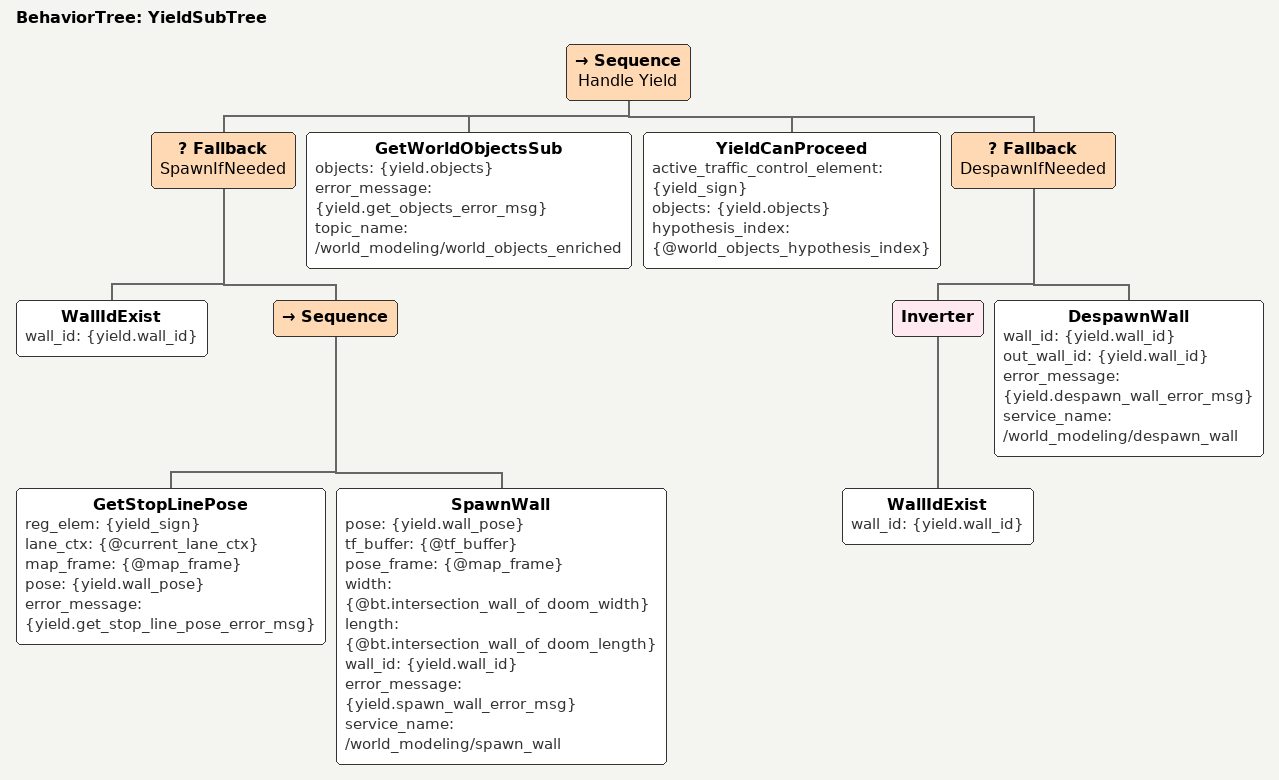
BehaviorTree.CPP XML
<root BTCPP_format="4" main_tree_to_execute="YieldSubTree">

    <BehaviorTree ID="YieldSubTree">
        <Sequence name="Handle Yield">

            <!-- compute stop/yield line pose and spawn wall (only if not already spawned) -->
            <Fallback name="SpawnIfNeeded">
                <WallIdExist wall_id="{yield.wall_id}" />
                <Sequence>
                    <GetStopLinePose
                        reg_elem="{yield_sign}"
                        lane_ctx="{@current_lane_ctx}"
                        map_frame="{@map_frame}"
                        pose="{yield.wall_pose}"
                        error_message="{yield.get_stop_line_pose_error_msg}" />
                    <SpawnWall
                        pose="{yield.wall_pose}"
                        tf_buffer="{@tf_buffer}"
                        pose_frame="{@map_frame}"
                        width="{@bt.intersection_wall_of_doom_width}"
                        length="{@bt.intersection_wall_of_doom_length}"
                        wall_id="{yield.wall_id}"
                        error_message="{yield.spawn_wall_error_msg}"
                        service_name="/world_modeling/spawn_wall" />
                </Sequence>
            </Fallback>

            <GetWorldObjectsSub
                objects="{yield.objects}"
                error_message="{yield.get_objects_error_msg}"
                topic_name="/world_modeling/world_objects_enriched" />

            <!-- wait until yield lanes are clear for a gap -->
            <YieldCanProceed
                active_traffic_control_element="{yield_sign}"
                objects="{yield.objects}"
                hypothesis_index="{@world_objects_hypothesis_index}" />

            <!-- despawn wall if exists -->
            <Fallback name="DespawnIfNeeded">
                <Inverter>
                    <WallIdExist wall_id="{yield.wall_id}" />
                </Inverter>
                <DespawnWall
                    wall_id="{yield.wall_id}"
                    out_wall_id="{yield.wall_id}"
                    error_message="{yield.despawn_wall_error_msg}"
                    service_name="/world_modeling/despawn_wall" />
            </Fallback>
        </Sequence>
    </BehaviorTree>
</root>
